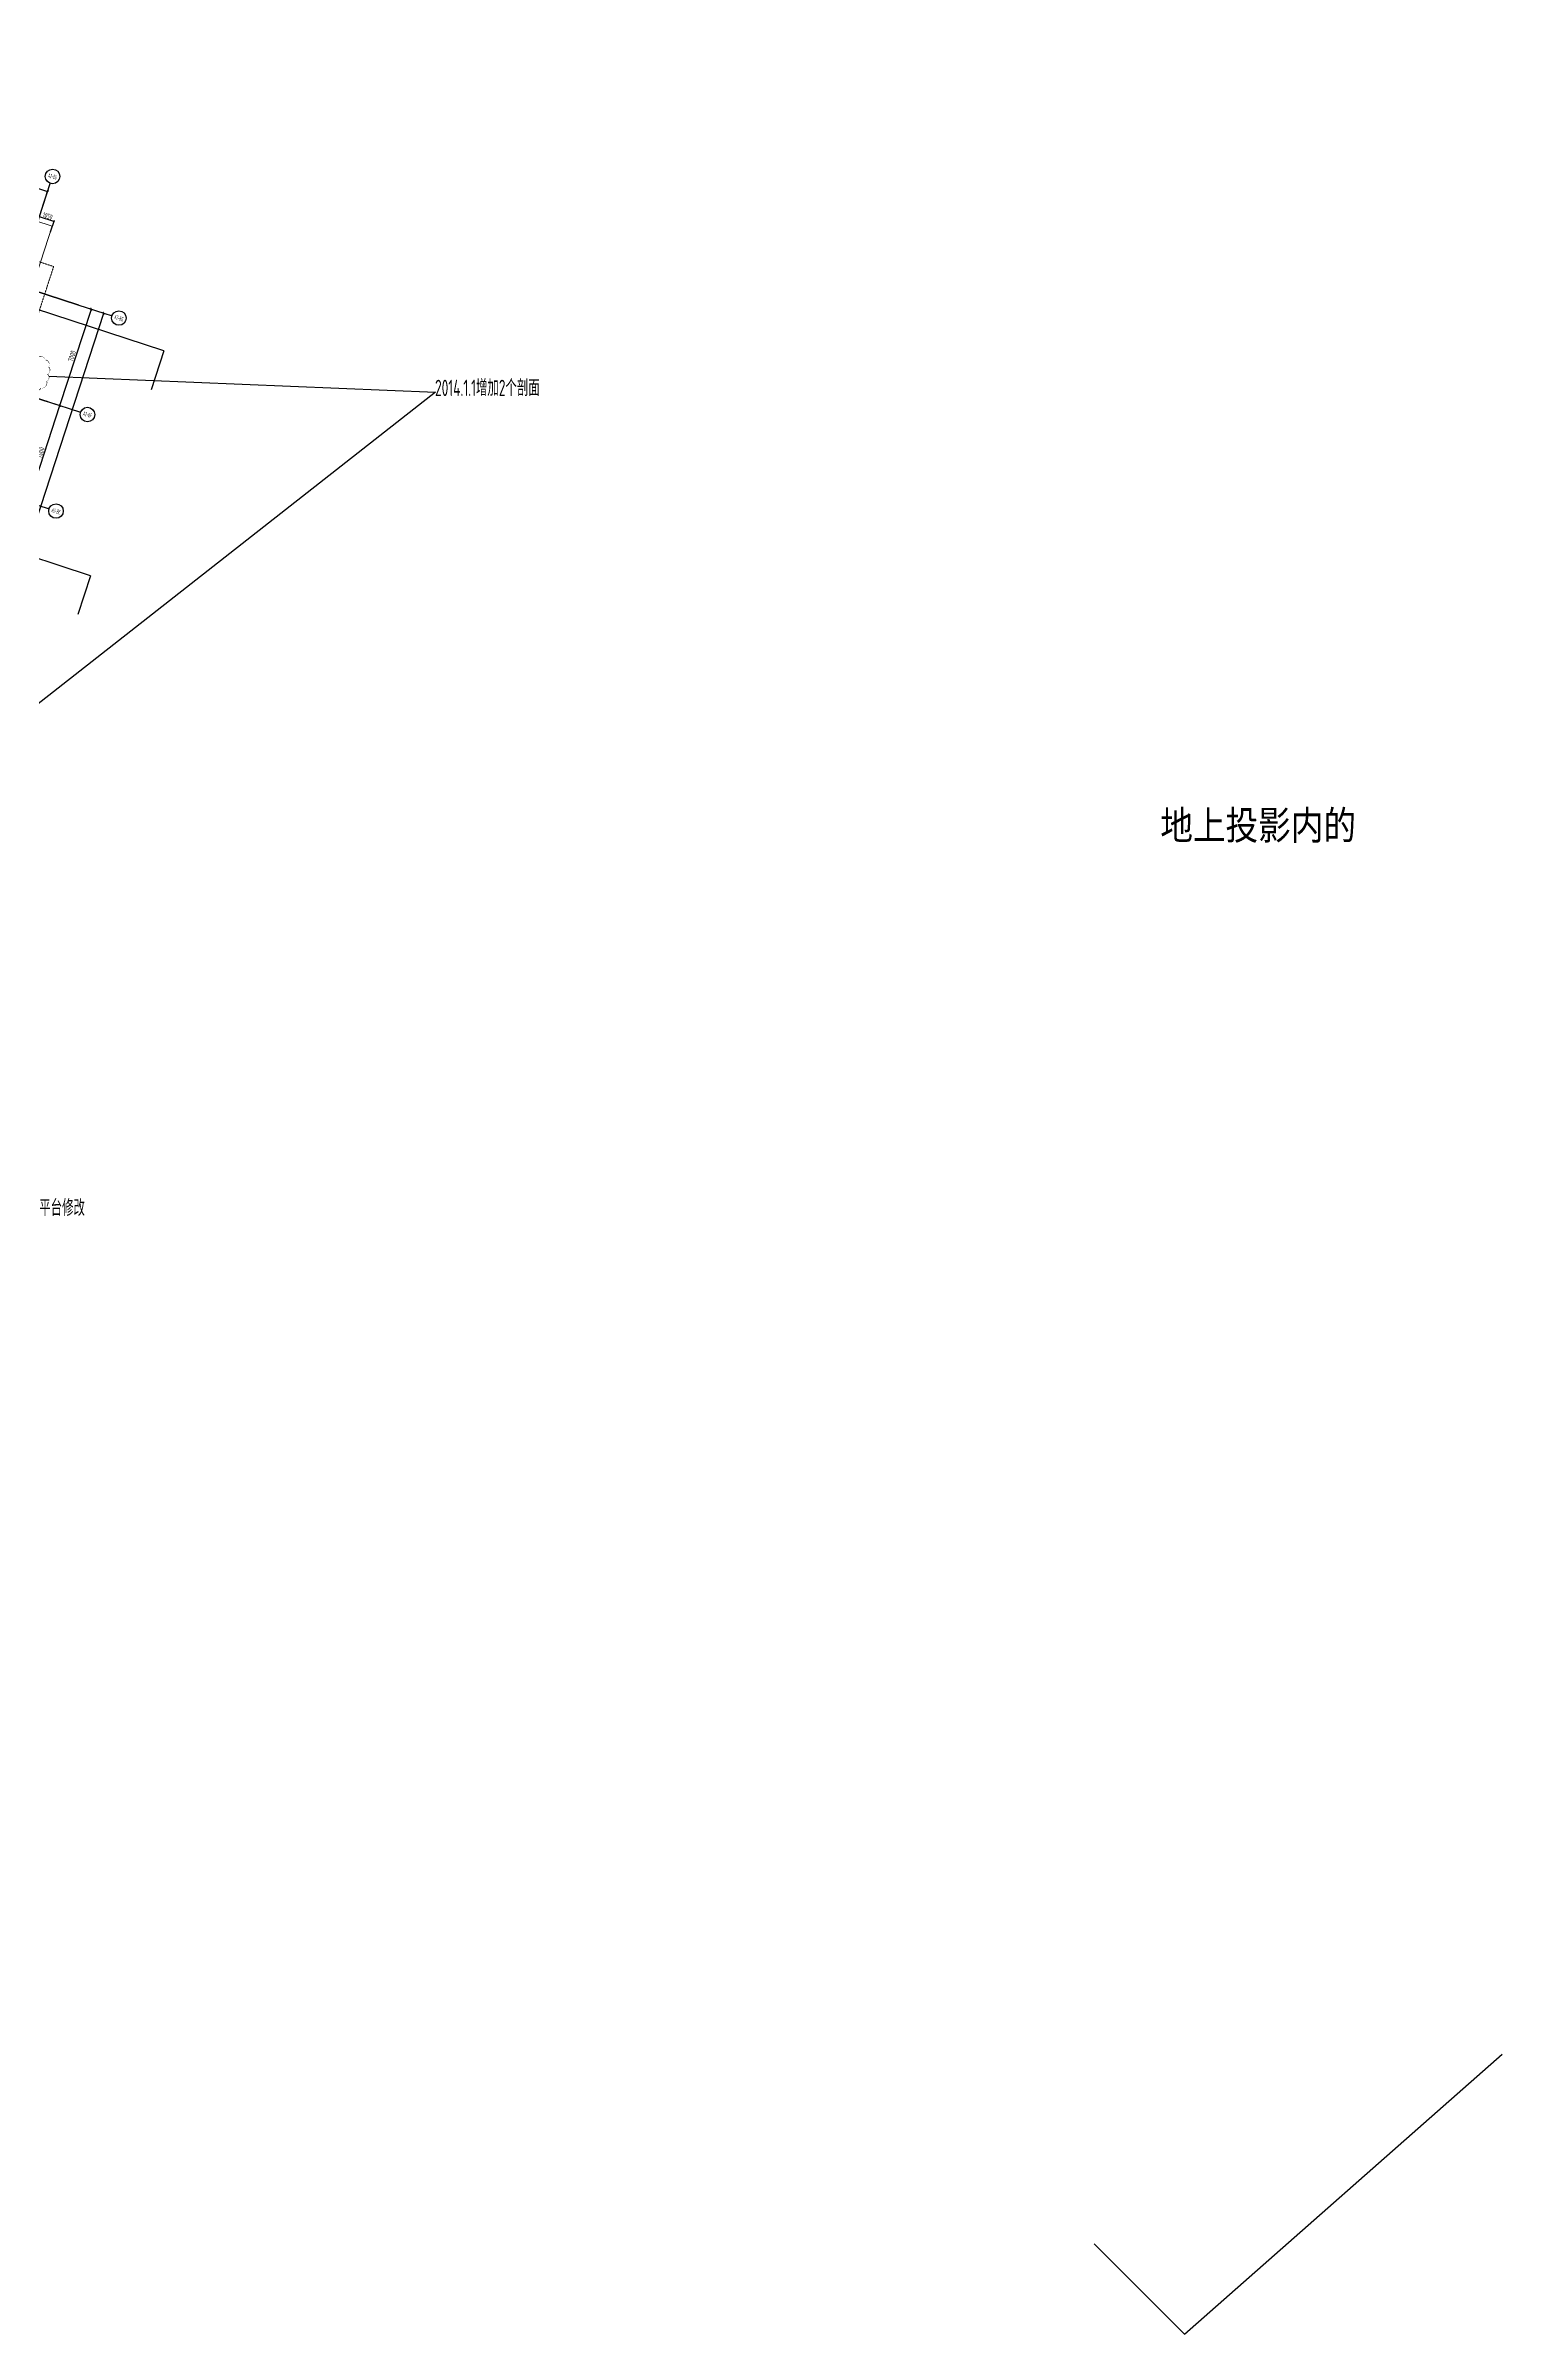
# Model space of a CAD drawing. Header units: millimetres. Extents: x 11639278 to 23698211, y -13072636 to -5537337.
# Drawn here: x 11878810 to 11979256, y -6468264 to -6310420 of the extents above; entities that cross this region are included whole.
import ezdxf
from ezdxf.enums import TextEntityAlignment as Align

# ---------------------------------------------------------------- set-up
doc = ezdxf.new("R2010")
doc.units = ezdxf.units.MM
doc.header["$LTSCALE"] = 10
for name, pattern in [('A2-RG-AXIS$0$CENTER', [2, 1.25, -0.25, 0.25, -0.25]), ('A2-RG-AXIS$0$DOTE', [2.42, 2, -0.2, 0.02, -0.2]), ('A2-RI-F1$0$Overhead 1_16_', [2.579687, 1.5875, -0.992188])]:
    doc.linetypes.add(name, pattern=pattern)
for name, color, linetype in [('A2-RB-F1$0$A-DIMS-100', 1, 'Continuous'), ('A2-RG-AXIS$0$A-AXIS', 1, 'Continuous'), ('A2-RG-AXIS$0$A-DIMS-100', 1, 'Continuous'), ('A2-RG-AXIS$0$A-GRID', 1, 'A2-RG-AXIS$0$CENTER'), ('A2-RG-AXIS$0$A-SYMB', 4, 'Continuous'), ('A2-RI-F1$0$A-SYMB-AREA', 4, 'Continuous'), ('A2-RI-F1$0$A-SYMB-NAME', 4, 'Continuous')]:
    doc.layers.add(name, color=color, linetype=linetype)
for name, color, linetype, lineweight in [('A2-RI-F1$0$A-DETL-LLIN', 3, 'Continuous', 5), ('A2-RI-F1$0$A-FLOR-OVHD', 8, 'A2-RI-F1$0$Overhead 1_16_', 5), ('A2-RI-F1$0$A-TEXT', 4, 'Continuous', 9)]:
    doc.layers.add(name, color=color, linetype=linetype, lineweight=lineweight)
doc.styles.add('A2-RB-F1$0$XD2008', font='hzs.shx', dxfattribs={"width": 0.7, "bigfont": 'hztxt.shx'})
doc.styles.add('A2-RG-AXIS$0$ECADI', font='hzs.shx', dxfattribs={"width": 0.7, "bigfont": 'hztxt.shx'})
doc.styles.add('A2-RG-AXIS$0$XD2008', font='hzs.shx', dxfattribs={"width": 0.7, "bigfont": 'hztxt.shx'})
doc.styles.add('A2-RI-F1$0$ECADI', font='hzs.shx', dxfattribs={"width": 0.7, "bigfont": 'hztxt.shx'})
doc.styles.add('A2-RI-F1$0$HZTXT', font='hzs-1.shx', dxfattribs={"width": 0.7, "bigfont": 'hztxt.shx'})
doc.dimstyles.new('A2-RB-F1$0$XD100', dxfattribs={"dimscale": 100, "dimtxt": 3.5, "dimasz": 1.5, "dimexe": 1, "dimexo": 2, "dimgap": 0.5, "dimtad": 1, "dimdec": 0, "dimdsep": 46, "dimtxsty": 'A2-RB-F1$0$XD2008', "dimcen": 2.5, "dimclrt": 4, "dimaunit": 1, "dimadec": 0, "dimazin": 0, "dimtfac": 1, "dimtdec": 0, "dimtix": 1, "dimtmove": 1, "dimatfit": 3, "dimfxl": 0, "dimtolj": 1, "dimtzin": 0, "dimarcsym": 0})
doc.dimstyles.new('A2-RG-AXIS$0$XD150', dxfattribs={"dimscale": 300, "dimtxt": 2.5, "dimasz": 1.5, "dimexe": 1, "dimexo": 2, "dimgap": 0.5, "dimtad": 1, "dimdec": 0, "dimdsep": 46, "dimtxsty": 'A2-RG-AXIS$0$XD2008', "dimcen": 2.5, "dimclrt": 4, "dimaunit": 1, "dimadec": 3, "dimazin": 0, "dimtfac": 1, "dimtdec": 0, "dimtmove": 2, "dimatfit": 3, "dimfxl": 0, "dimtolj": 1, "dimtzin": 0, "dimarcsym": 0})
doc.dimstyles.new('A2-RG-AXIS$0$XD150$0', dxfattribs={"dimscale": 150, "dimtxt": 2.5, "dimasz": 1, "dimexe": 1, "dimexo": 2, "dimgap": 0.5, "dimtad": 1, "dimdec": 0, "dimdsep": 46, "dimtxsty": 'A2-RG-AXIS$0$XD2008', "dimblk": 'A2-RG-AXIS$0$_ArchTick', "dimcen": 2.5, "dimclrt": 4, "dimaunit": 1, "dimadec": 0, "dimazin": 0, "dimtfac": 1, "dimtdec": 0, "dimtmove": 2, "dimatfit": 3, "dimfxl": 0, "dimtolj": 1, "dimtzin": 0, "dimarcsym": 0})

# ---------------------------------------------------------------- blocks, each defined once
blk = doc.blocks.new('A2-RI-F1$0$5erhfh')
at = {"layer": 'A2-RI-F1$0$A-SYMB-AREA', "style": 'A2-RI-F1$0$ECADI', "width": 0.7}
blk.add_attdef('340M2', text='', height=2.5, dxfattribs=at).set_placement((0, 1.25), align=Align.MIDDLE_LEFT)
at = {"layer": 'A2-RI-F1$0$A-SYMB-NAME', "style": 'A2-RI-F1$0$ECADI', "width": 0.7}
blk.add_attdef('CHINESENAME', (-12.29, 3.09), '', height=4.5, dxfattribs=at)
blk = doc.blocks.new('A2-RI-F1')
at = {"layer": 'A2-RI-F1$0$A-DETL-LLIN'}
for p, q in [((11879262.4, -6322866.6), (11859586.2, -6316453.2)), ((11864898.5, -6366934.6), (11879262.4, -6322866.6))]:
    blk.add_line(p, q, dxfattribs=at)
at = {"layer": 'A2-RI-F1$0$A-FLOR-OVHD', "ltscale": 0.3}
blk.add_lwpolyline([(11832501.7, -6353064.2), (11845078.7, -6314477.5), (11879355.1, -6325647.5), (11871959.5, -6348337.9), (11872377.5, -6348345.6), (11867157.7, -6364360), (11832494.4, -6353061.8)], dxfattribs=at)
at = {"layer": 'Defpoints', "color": 3, "linetype": 'Continuous'}
for p, q in [((11886956.1, -6331453.7), (11833703.4, -6314096.4)), ((11881898.7, -6346970), (11828646, -6329612.7)), ((11886956.1, -6331453.7), (11886080.4, -6334140.6)), ((11881898.7, -6346970), (11881023, -6349656.8))]:
    blk.add_line(p, q, dxfattribs=at)
at = {"layer": 'Defpoints', "color": 3}
blk.add_lwpolyline([(11878229.8, -6331919.4, 0, 50, 0.52056705), (11877767.3, -6332157.1, 0, 50, 0.52056705), (11877767.3, -6332157.1, 0, 50, 0.52056705), (11877529.4, -6332672.2, 0, 50, 0.52056705), (11877529.4, -6332672.2, 0, 50, 0.52056705), (11877489.8, -6333187.2, 0, 50, 0.52056705), (11877489.8, -6333187.2, 0, 50, 0.52056705), (11877503, -6333768.3, 0, 50, 0.52056705), (11877503, -6333768.3, 0, 50, 0.52056705), (11877899.4, -6334098.4, 0, 50, 0.52056705), (11877899.4, -6334098.4, 0, 50, 0.52056705), (11878467.7, -6334045.6, 0, 50, 0.52056705), (11878467.7, -6334045.6, 0, 50, 0.52056705), (11878877.3, -6333570.2, 0, 50, 0.52056705), (11878877.3, -6333570.2, 0, 50, 0.52056705), (11878930.2, -6333068.4, 0, 50, 0.52056705), (11878930.2, -6333068.4, 0, 50, 0.52056705), (11879009.5, -6332566.5, 0, 50, 0.52056705), (11879009.5, -6332566.5, 0, 50, 0.52056705), (11878798, -6332091.1, 0, 50, 0.52056705), (11878798, -6332091.1, 0, 50, 0.52056705), (11878229.8, -6331919.4, 0, 0, 0)], format="xyseb", dxfattribs=at)
blk.add_lwpolyline([(11879022.8, -6333211.4), (11905686, -6334314), (11869299.5, -6362847.2)], dxfattribs=at)
at = {"layer": 'Defpoints'}
ref = blk.add_blockref('A2-RI-F1$0$5erhfh', (11908728.2, -6334696.1), dxfattribs=dict(at, xscale=250, yscale=250, zscale=250))
ref.add_attrib('CHINESENAME', '2014.1.1增加2个剖面', (11905655.2, -6334579.2), dxfattribs={"layer": 'A2-RI-F1$0$A-SYMB-NAME', "height": 1125, "style": 'A2-RI-F1$0$ECADI', "width": 0.7})
ref = blk.add_blockref('A2-RI-F1$0$5erhfh', (11873618, -6391251.9), dxfattribs=dict(at, xscale=250, yscale=250, zscale=250))
ref.add_attrib('CHINESENAME', '2013.12.28首层外门及平台修改', (11870545, -6391135), dxfattribs={"layer": 'A2-RI-F1$0$A-SYMB-NAME', "height": 1125, "style": 'A2-RI-F1$0$ECADI', "width": 0.7})
at = {"layer": 'A2-RI-F1$0$A-TEXT', "style": 'A2-RI-F1$0$HZTXT'}
blk.add_text('地上投影内的', height=2250, dxfattribs=at).set_placement((11955674.3, -6365392.2))
blk = doc.blocks.new('A2-RG-AXIS$0$_ArchTick')
at = {"color": 0, "linetype": 'ByBlock', "const_width": 0.4}
blk.add_lwpolyline([(-0.5, -0.5), (0.5, 0.5)], dxfattribs=at)
blk = doc.blocks.new('*D810')
at = {"layer": 'A2-RG-AXIS$0$A-DIMS-100', "color": 0, "lineweight": -2, "transparency": 16777216}
for p, q in [((11877614, -6341892), (11879784, -6335237)), ((11878928, -6334958), (11879926, -6335283)), ((11876759, -6341613), (11877757, -6341939))]:
    blk.add_line(p, q, dxfattribs=at)
at = {"layer": 'Defpoints', "color": 0, "transparency": 16777216}
for p in [(11878643, -6334865), (11879784, -6335237), (11876473, -6341521)]:
    blk.add_point(p, dxfattribs=at)
at = {"layer": 'A2-RG-AXIS$0$A-DIMS-100', "color": 0, "lineweight": -2, "transparency": 16777216, "xscale": 150, "yscale": 150, "zscale": 150}
for p, rotation in [((11879784, -6335237), 71.94704053343841), ((11877614, -6341892), 251.9470405334384)]:
    blk.add_blockref('A2-RG-AXIS$0$_ArchTick', p, dxfattribs=dict(at, rotation=rotation))
at = {"layer": 'A2-RG-AXIS$0$A-DIMS-100', "color": 4, "transparency": 16777216, "insert": (11878449, -6338483), "char_height": 375, "attachment_point": 5, "rotation": 71.94704, "style": 'A2-RG-AXIS$0$XD2008'}
blk.add_mtext('\\A1;7000', dxfattribs=at)
blk = doc.blocks.new('*D811')
at = {"layer": 'A2-RG-AXIS$0$A-DIMS-100', "color": 0, "lineweight": -2, "transparency": 16777216}
for p, q in [((11879784, -6335237), (11881953, -6328582)), ((11881382, -6328396), (11882096, -6328628)), ((11879213, -6335051), (11879926, -6335283))]:
    blk.add_line(p, q, dxfattribs=at)
at = {"layer": 'Defpoints', "color": 0, "transparency": 16777216}
for p in [(11881097, -6328303), (11881953, -6328582), (11878928, -6334958)]:
    blk.add_point(p, dxfattribs=at)
at = {"layer": 'A2-RG-AXIS$0$A-DIMS-100', "color": 0, "lineweight": -2, "transparency": 16777216, "xscale": 150, "yscale": 150, "zscale": 150}
for p, rotation in [((11881953, -6328582), 71.94704049334469), ((11879784, -6335237), 251.9470404933447)]:
    blk.add_blockref('A2-RG-AXIS$0$_ArchTick', p, dxfattribs=dict(at, rotation=rotation))
at = {"layer": 'A2-RG-AXIS$0$A-DIMS-100', "color": 4, "transparency": 16777216, "insert": (11880619, -6331828), "char_height": 375, "attachment_point": 5, "rotation": 71.94704, "style": 'A2-RG-AXIS$0$XD2008'}
blk.add_mtext('\\A1;7000', dxfattribs=at)
blk = doc.blocks.new('*D812')
at = {"layer": 'A2-RG-AXIS$0$A-DIMS-100', "color": 0, "lineweight": -2, "transparency": 16777216}
for p, q in [((11871497, -6363564), (11882809, -6328860)), ((11881382, -6328396), (11882951, -6328907)), ((11870071, -6363099), (11871640, -6363610))]:
    blk.add_line(p, q, dxfattribs=at)
at = {"layer": 'Defpoints', "color": 0, "transparency": 16777216}
for p in [(11881097, -6328303), (11882809, -6328860), (11869786, -6363006)]:
    blk.add_point(p, dxfattribs=at)
at = {"layer": 'A2-RG-AXIS$0$A-DIMS-100', "color": 0, "lineweight": -2, "transparency": 16777216, "xscale": 150, "yscale": 150, "zscale": 150}
for p, rotation in [((11882809, -6328860), 71.94704055555823), ((11871497, -6363564), 251.9470405555582)]:
    blk.add_blockref('A2-RG-AXIS$0$_ArchTick', p, dxfattribs=dict(at, rotation=rotation))
at = {"layer": 'A2-RG-AXIS$0$A-DIMS-100', "color": 4, "transparency": 16777216, "insert": (11876903, -6346131), "char_height": 375, "attachment_point": 5, "rotation": 71.94704, "style": 'A2-RG-AXIS$0$XD2008'}
blk.add_mtext('\\A1;36500', dxfattribs=at)
blk = doc.blocks.new('*D819')
at = {"layer": 'A2-RG-AXIS$0$A-DIMS-100', "color": 0, "lineweight": -2, "transparency": 16777216}
for p, q in [((11848046, -6311989), (11848557, -6310420)), ((11848511, -6310563), (11878936, -6320480)), ((11878471, -6321906), (11878982, -6320337))]:
    blk.add_line(p, q, dxfattribs=at)
at = {"layer": 'Defpoints', "color": 0, "transparency": 16777216}
for p in [(11847953, -6312274), (11878936, -6320480), (11878378, -6322191)]:
    blk.add_point(p, dxfattribs=at)
at = {"layer": 'A2-RG-AXIS$0$A-DIMS-100', "color": 0, "lineweight": -2, "transparency": 16777216, "xscale": 150, "yscale": 150, "zscale": 150}
for p, rotation in [((11848511, -6310563), 161.9470385083665), ((11878936, -6320480), 341.9470385083665)]:
    blk.add_blockref('A2-RG-AXIS$0$_ArchTick', p, dxfattribs=dict(at, rotation=rotation))
at = {"layer": 'A2-RG-AXIS$0$A-DIMS-100', "color": 4, "transparency": 16777216, "insert": (11863805, -6315272), "char_height": 375, "attachment_point": 5, "rotation": 341.94704, "style": 'A2-RG-AXIS$0$XD2008'}
blk.add_mtext('\\A1;32000', dxfattribs=at)
blk = doc.blocks.new('A2-RG-AXIS$0$ECADI-TAG-GRID')
at = {"color": 13}
blk.add_circle((0, 0), 5, dxfattribs=at)
at = {"style": 'A2-RG-AXIS$0$ECADI', "width": 0.7}
blk.add_attdef('GRID', text='', height=5, dxfattribs=at).set_placement((0, 0), align=Align.MIDDLE)
blk = doc.blocks.new('*D792')
at = {"layer": 'A2-RG-AXIS$0$A-DIMS-100', "color": 0, "lineweight": -2, "ltscale": 3, "transparency": 16777216}
blk.add_arc((11865637, -6330626), 5954, 324.66558, 341.94704, dxfattribs=at)
at = {"layer": 'Defpoints', "color": 0, "ltscale": 3, "transparency": 16777216}
for p in [(11846414, -6316998), (11840967, -6322585), (11870815, -6333565), (11878928, -6334958), (11876238, -6338142)]:
    blk.add_point(p, dxfattribs=at)
at = {"layer": 'A2-RG-AXIS$0$A-DIMS-100', "color": 0, "lineweight": -2, "ltscale": 3, "transparency": 16777216, "xscale": 150, "yscale": 150, "zscale": 150}
for p, rotation in [((11871298, -6332471), 71.94704049334831), ((11870494, -6334070), 234.6655761921282)]:
    blk.add_blockref('A2-RG-AXIS$0$_ArchTick', p, dxfattribs=dict(at, rotation=rotation))
at = {"layer": 'A2-RG-AXIS$0$A-DIMS-100', "color": 4, "ltscale": 3, "transparency": 16777216, "insert": (11871378, -6333513), "char_height": 375, "attachment_point": 5, "rotation": 63.30631, "style": 'A2-RG-AXIS$0$XD2008'}
blk.add_mtext('\\A1;17°16\'53"', dxfattribs=at)
blk = doc.blocks.new('A2-RB-F1$0$_ArchTick')
at = {"color": 0, "linetype": 'ByBlock', "const_width": 0.4}
blk.add_lwpolyline([(-0.5, -0.5), (0.5, 0.5)], dxfattribs=at)
blk = doc.blocks.new('*D1070')
at = {"layer": 'A2-RB-F1$0$A-DIMS-100', "color": 0, "lineweight": -2, "transparency": 16777216}
for p, q in [((11878140, -6322921), (11878402, -6322117)), ((11879370, -6322537), (11878371, -6322212)), ((11879138, -6323247), (11879401, -6322442))]:
    blk.add_line(p, q, dxfattribs=at)
at = {"layer": 'Defpoints', "color": 0, "transparency": 16777216}
for p in [(11878078, -6323112), (11878371, -6322212), (11879076, -6323437)]:
    blk.add_point(p, dxfattribs=at)
at = {"layer": 'A2-RB-F1$0$A-DIMS-100', "color": 0, "lineweight": -2, "transparency": 16777216, "xscale": 100, "yscale": 100, "zscale": 100}
for p, rotation in [((11878371, -6322212), 161.9467563308351), ((11879370, -6322537), 341.9467563308352)]:
    blk.add_blockref('A2-RB-F1$0$_ArchTick', p, dxfattribs=dict(at, rotation=rotation))
at = {"layer": 'A2-RB-F1$0$A-DIMS-100', "color": 4, "transparency": 16777216, "insert": (11878940, -6322161), "char_height": 350, "attachment_point": 5, "rotation": 341.94676, "style": 'A2-RB-F1$0$XD2008'}
blk.add_mtext('\\A1;1050', dxfattribs=at)
blk = doc.blocks.new('A2-RG-AXIS')
at = {"layer": 'A2-RG-AXIS$0$A-AXIS'}
for p, q in [((11878377.7, -6322191.3), (11879121.5, -6319909.3)), ((11881097.2, -6328302.7), (11883379.1, -6329046.4)), ((11878927.9, -6334958.1), (11881209.8, -6335701.8)), ((11876758.7, -6341613.5), (11879040.5, -6342357.2))]:
    blk.add_line(p, q, dxfattribs=at)
at = {"layer": 'A2-RG-AXIS$0$A-GRID', "linetype": 'A2-RG-AXIS$0$DOTE'}
for p, q in [((11843136.5, -6315929.7), (11881097.2, -6328302.7)), ((11840967.2, -6322585.1), (11878927.9, -6334958.1))]:
    blk.add_line(p, q, dxfattribs=at)
at = {"layer": 'A2-RG-AXIS$0$A-SYMB'}
ref = blk.add_blockref('A2-RG-AXIS$0$ECADI-TAG-GRID', (11879276.7, -6319434), dxfattribs=dict(at, xscale=100.0000000000341, yscale=100.0000000000341, zscale=100.0000000000341, rotation=342.7200000000827))
ref.add_attrib('GRID', 'A2-B6', dxfattribs={"layer": '0', "extrusion": (0, 0, -1), "height": 300, "rotation": 17.28, "style": 'A2-RG-AXIS$0$ECADI', "text_generation_flag": 2, "width": 0.5}).set_placement((-11879276.7, -6319434), align=Align.MIDDLE)
ref = blk.add_blockref('A2-RG-AXIS$0$ECADI-TAG-GRID', (11883854.4, -6329201.4), dxfattribs=dict(at, xscale=100.0000000000341, yscale=100.0000000000341, zscale=100.0000000000341, rotation=342.7200000000827))
ref.add_attrib('GRID', 'A2-BG', dxfattribs={"layer": '0', "extrusion": (0, 0, -1), "height": 300, "rotation": 17.28, "style": 'A2-RG-AXIS$0$ECADI', "text_generation_flag": 2, "width": 0.5}).set_placement((-11883854.4, -6329201.4), align=Align.MIDDLE)
ref = blk.add_blockref('A2-RG-AXIS$0$ECADI-TAG-GRID', (11881685.2, -6335856.8), dxfattribs=dict(at, xscale=100.0000000000341, yscale=100.0000000000341, zscale=100.0000000000341, rotation=342.7200000000827))
ref.add_attrib('GRID', 'A2-BF', dxfattribs={"layer": '0', "extrusion": (0, 0, -1), "height": 300, "rotation": 17.28, "style": 'A2-RG-AXIS$0$ECADI', "text_generation_flag": 2, "width": 0.5}).set_placement((-11881685.2, -6335856.8), align=Align.MIDDLE)
ref = blk.add_blockref('A2-RG-AXIS$0$ECADI-TAG-GRID', (11879515.9, -6342512.2), dxfattribs=dict(at, xscale=100.0000000000341, yscale=100.0000000000341, zscale=100.0000000000341, rotation=342.7200000000827))
ref.add_attrib('GRID', 'A2-BE', dxfattribs={"layer": '0', "extrusion": (0, 0, -1), "height": 300, "rotation": 17.28, "style": 'A2-RG-AXIS$0$ECADI', "text_generation_flag": 2, "width": 0.5}).set_placement((-11879515.9, -6342512.2), align=Align.MIDDLE)
at = {"layer": 'A2-RG-AXIS$0$A-DIMS-100'}
for p1, p2, distance, picture, middle in [((11847953.1, -6312274.5), (11878378.1, -6322191.3), 1800, '*D819', (11863804.8, -6315271.9)), ((11869786, -6363005.8), (11881097.2, -6328302.6), -1800, '*D812', (11876903.4, -6346130.7)), ((11878927.9, -6334958.1), (11881097.2, -6328302.7), -900, '*D811', (11880618.7, -6331828))]:
    dim = blk.add_aligned_dim(p1=p1, p2=p2, distance=distance, dimstyle='A2-RG-AXIS$0$XD150$0', dxfattribs=at)
    dim.commit()
    dim.dimension.update_dxf_attribs({"geometry": picture, "text_midpoint": middle})
at = {"layer": 'A2-RG-AXIS$0$A-DIMS-100', "ltscale": 3}
dim = blk.add_angular_dim_2l(base=(11870815.1772, -6333564.6066), line1=((11840967.2378, -6322585.1126), (11878927.9289, -6334958.0925)), line2=((11876238.3543, -6338141.9015), (11846413.5362, -6316997.8396)), dimstyle='A2-RG-AXIS$0$XD150', override={"dimscale": 150, "dimasz": 1, "dimblk": 'A2-RG-AXIS$0$_ArchTick', "dimadec": 4}, dxfattribs=at)
dim.commit()
dim.dimension.update_dxf_attribs({"geometry": '*D792', "text_midpoint": (11871378.0799, -6333512.755)})
at = {"layer": 'A2-RG-AXIS$0$A-DIMS-100'}
dim = blk.add_linear_dim(base=(11879783.6, -6335237), p1=(11876473.4, -6341520.5), p2=(11878642.7, -6334865.1), angle=251.947041, dimstyle='A2-RG-AXIS$0$XD150$0', dxfattribs=at)
dim.commit()
dim.dimension.update_dxf_attribs({"geometry": '*D810', "text_midpoint": (11878449.4, -6338483.3)})
blk = doc.blocks.new('A2-RB-F1')
at = {"layer": 'A2-RB-F1$0$A-DIMS-100'}
dim = blk.add_aligned_dim(p1=(11879076.4, -6323437), p2=(11878078.1, -6323111.6), distance=-946.4, dimstyle='A2-RB-F1$0$XD100', override={"dimasz": 1, "dimblk1": 'A2-RB-F1$0$_ArchTick', "dimblk2": 'A2-RB-F1$0$_ArchTick', "dimsah": 1}, dxfattribs=at)
dim.commit()
dim.dimension.update_dxf_attribs({"geometry": '*D1070', "text_midpoint": (11878940.3, -6322160.6)})

msp = doc.modelspace()

# ---------------------------------------------------------------- linework, layer by layer
msp.add_lwpolyline([(11951120, -6462033), (11957334, -6468264), (11979256, -6448956)])

# ---------------------------------------------------------------- block references
for name in ['A2-RI-F1', 'A2-RB-F1', 'A2-RG-AXIS']:
    msp.add_blockref(name, (0, 0))

doc.saveas('drawing.dxf')
